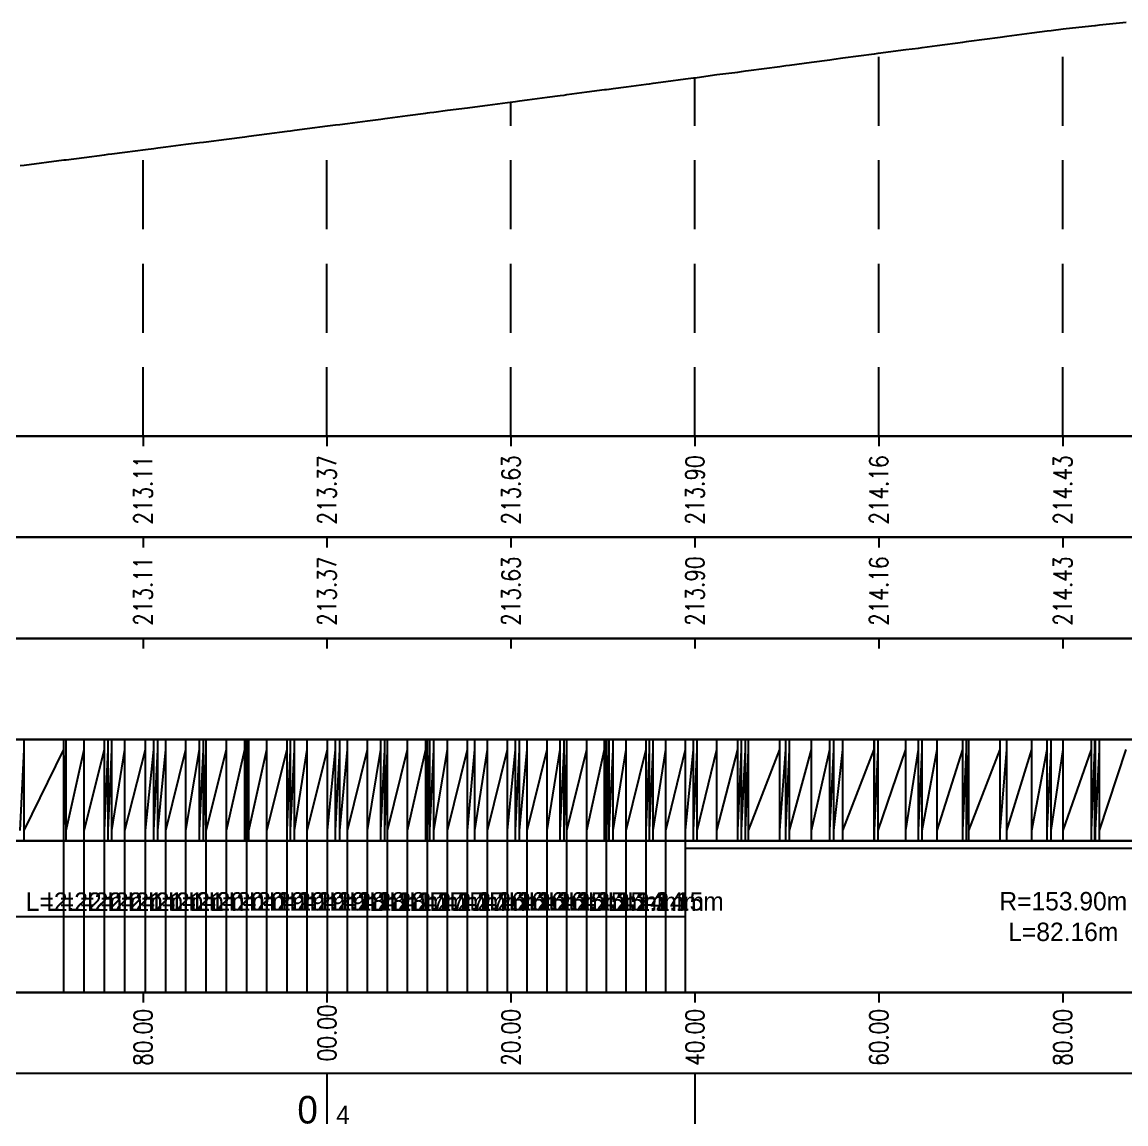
# Model space of a CAD drawing. Header units: metres. Extents: x 7399493 to 7407015, y 5696902 to 5712236.
# Drawn here: x 7404433.9 to 7404553.9, y 5698540.9 to 5698660.7 of the extents above; entities that cross this region are included whole.
import ezdxf

# ---------------------------------------------------------------- set-up
doc = ezdxf.new("R2010")
doc.units = ezdxf.units.M
doc.linetypes.add('DASHED', pattern=[0.75, 0.5, -0.25])
doc.layers.add('pomoc', color=140, linetype='Continuous')
doc.layers.add('PR_istniejacy_teren', color=7, linetype='Continuous')
doc.styles.add('simplex 0.80', font='simplex.shx', dxfattribs={"width": 0.8})

# ---------------------------------------------------------------- blocks, each defined once
blk = doc.blocks.new('*U290')
at = {"layer": 'pomoc', "color": 1, "linetype": 'Continuous', "lineweight": -3, "char_height": 2}
for s, insert, attachment_point in [('L=2.22m', (7402674.35, 5703620.28), 8), ('L=2.22m', (7402676.57, 5703620.28), 8), ('L=2.22m', (7402678.78, 5703620.28), 8), ('L=2.21m', (7402681, 5703620.28), 8), ('L=2.21m', (7402683.21, 5703620.28), 8), ('L=2.21m', (7402685.42, 5703620.28), 8), ('L=2.21m', (7402687.63, 5703620.28), 8), ('L=2.20m', (7402689.83, 5703620.28), 8), ('L=2.20m', (7402692.03, 5703620.28), 8), ('L=2.20m', (7402694.23, 5703620.28), 8), ('L=2.19m', (7402696.42, 5703620.28), 8), ('L=2.19m', (7402698.62, 5703620.28), 8), ('L=2.19m', (7402700.81, 5703620.28), 8), ('L=2.19m', (7402702.99, 5703620.28), 8), ('L=2.18m', (7402705.18, 5703620.28), 8), ('L=2.18m', (7402707.36, 5703620.28), 8), ('L=2.18m', (7402709.54, 5703620.28), 8), ('L=2.17m', (7402711.72, 5703620.28), 8), ('L=2.17m', (7402713.89, 5703620.28), 8), ('L=2.17m', (7402716.06, 5703620.28), 8), ('L=2.17m', (7402718.23, 5703620.28), 8), ('L=2.16m', (7402720.39, 5703620.28), 8), ('L=2.16m', (7402722.56, 5703620.28), 8), ('L=2.16m', (7402724.72, 5703620.28), 8), ('L=2.16m', (7402726.87, 5703620.28), 8), ('L=2.15m', (7402729.03, 5703620.28), 8), ('L=2.15m', (7402731.18, 5703620.28), 8), ('L=2.15m', (7402733.33, 5703620.28), 8), ('L=2.14m', (7402735.47, 5703620.28), 8), ('L=2.14m', (7402737.62, 5703620.28), 8), ('L=2.15m', (7402739.76, 5703620.28), 8), ('R=153.90m^JL=82.16m', (7402781.92, 5703619.65), 5)]:
    blk.add_mtext(s, dxfattribs=dict(at, insert=insert, attachment_point=attachment_point))
blk = doc.blocks.new('*U305')
at = {"layer": 'pomoc', "color": 1, "linetype": 'Continuous', "lineweight": -3}
for s, insert, char_height, attachment_point in [('0', (7402463.78, 5703763.38), 3, 9), ('4', (7402465.77, 5703763.37), 2, 7)]:
    blk.add_mtext(s, dxfattribs=dict(at, insert=insert, char_height=char_height, attachment_point=attachment_point))

msp = doc.modelspace()

# ---------------------------------------------------------------- linework, layer by layer
at = {"layer": 'pomoc', "color": 7, "linetype": 'DASHED', "lineweight": -3, "ltscale": 15}
for p, q in [((7404547.01, 5698615.69), (7404547.01, 5698659.96)), ((7404527.01, 5698615.69), (7404527.01, 5698657.33)), ((7404507.01, 5698615.69), (7404507.01, 5698654.66)), ((7404487.01, 5698615.69), (7404487.01, 5698652.03)), ((7404467.01, 5698615.69), (7404467.01, 5698649.41)), ((7404447.01, 5698615.69), (7404447.01, 5698646.83))]:
    msp.add_line(p, q, dxfattribs=at)
at = {"layer": 'pomoc', "color": 7, "linetype": 'Continuous', "lineweight": -3}
for p, q in [((7404067.01, 5698615.69), (7404876.01, 5698615.69)), ((7404207.01, 5698615.69), (7404665.94, 5698615.69)), ((7404447.01, 5698604.69), (7404447.01, 5698603.59)), ((7404447.01, 5698604.69), (7404447.01, 5698603.59)), ((7404467.01, 5698604.69), (7404467.01, 5698603.59)), ((7404467.01, 5698604.69), (7404467.01, 5698603.59)), ((7404487.01, 5698604.69), (7404487.01, 5698603.59)), ((7404487.01, 5698604.69), (7404487.01, 5698603.59)), ((7404507.01, 5698604.69), (7404507.01, 5698603.59)), ((7404507.01, 5698604.69), (7404507.01, 5698603.59)), ((7404527.01, 5698604.69), (7404527.01, 5698603.59)), ((7404527.01, 5698604.69), (7404527.01, 5698603.59)), ((7404547.01, 5698604.69), (7404547.01, 5698603.59)), ((7404547.01, 5698604.69), (7404547.01, 5698603.59)), ((7404447.01, 5698593.69), (7404447.01, 5698592.59)), ((7404447.01, 5698593.69), (7404447.01, 5698592.59)), ((7404467.01, 5698593.69), (7404467.01, 5698592.59)), ((7404467.01, 5698593.69), (7404467.01, 5698592.59)), ((7404487.01, 5698593.69), (7404487.01, 5698592.59)), ((7404487.01, 5698593.69), (7404487.01, 5698592.59)), ((7404507.01, 5698593.69), (7404507.01, 5698592.59)), ((7404507.01, 5698593.69), (7404507.01, 5698592.59)), ((7404527.01, 5698593.69), (7404527.01, 5698592.59)), ((7404527.01, 5698593.69), (7404527.01, 5698592.59)), ((7404547.01, 5698593.69), (7404547.01, 5698592.59)), ((7404547.01, 5698593.69), (7404547.01, 5698592.59)), ((7404447.01, 5698555.19), (7404447.01, 5698554.09)), ((7404447.01, 5698555.19), (7404447.01, 5698554.09)), ((7404467.01, 5698555.19), (7404467.01, 5698554.09)), ((7404467.01, 5698555.19), (7404467.01, 5698554.09)), ((7404487.01, 5698555.19), (7404487.01, 5698554.09)), ((7404487.01, 5698555.19), (7404487.01, 5698554.09)), ((7404507.01, 5698555.19), (7404507.01, 5698554.09)), ((7404507.01, 5698555.19), (7404507.01, 5698554.09)), ((7404527.01, 5698555.19), (7404527.01, 5698554.09)), ((7404527.01, 5698555.19), (7404527.01, 5698554.09)), ((7404547.01, 5698555.19), (7404547.01, 5698554.09)), ((7404547.01, 5698555.19), (7404547.01, 5698554.09)), ((7404467.01, 5698546.39), (7404467.01, 5698540.89)), ((7404507.01, 5698546.39), (7404507.01, 5698540.89))]:
    msp.add_line(p, q, dxfattribs=at)
at = {"layer": 'pomoc', "color": 1, "linetype": 'Continuous', "lineweight": -3}
for p, q in [((7404447.01, 5698615.69), (7404447.01, 5698614.59)), ((7404447.01, 5698615.69), (7404447.01, 5698614.59)), ((7404467.01, 5698615.69), (7404467.01, 5698614.59)), ((7404467.01, 5698615.69), (7404467.01, 5698614.59)), ((7404487.01, 5698615.69), (7404487.01, 5698614.59)), ((7404487.01, 5698615.69), (7404487.01, 5698614.59)), ((7404507.01, 5698615.69), (7404507.01, 5698614.59)), ((7404507.01, 5698615.69), (7404507.01, 5698614.59)), ((7404527.01, 5698615.69), (7404527.01, 5698614.59)), ((7404527.01, 5698615.69), (7404527.01, 5698614.59)), ((7404547.01, 5698615.69), (7404547.01, 5698614.59)), ((7404547.01, 5698615.69), (7404547.01, 5698614.59)), ((7404447.01, 5698593.69), (7404447.01, 5698592.59)), ((7404447.01, 5698593.69), (7404447.01, 5698592.59)), ((7404467.01, 5698593.69), (7404467.01, 5698592.59)), ((7404467.01, 5698593.69), (7404467.01, 5698592.59)), ((7404487.01, 5698593.69), (7404487.01, 5698592.59)), ((7404487.01, 5698593.69), (7404487.01, 5698592.59)), ((7404507.01, 5698593.69), (7404507.01, 5698592.59)), ((7404507.01, 5698593.69), (7404507.01, 5698592.59)), ((7404527.01, 5698593.69), (7404527.01, 5698592.59)), ((7404527.01, 5698593.69), (7404527.01, 5698592.59)), ((7404547.01, 5698593.69), (7404547.01, 5698592.59)), ((7404547.01, 5698593.69), (7404547.01, 5698592.59)), ((7404434.07, 5698571.69), (7404434.07, 5698582.69)), ((7404438.39, 5698571.69), (7404438.39, 5698582.69)), ((7404438.64, 5698571.69), (7404438.64, 5698582.69)), ((7404440.61, 5698571.69), (7404440.61, 5698582.69)), ((7404442.83, 5698571.69), (7404442.83, 5698582.69)), ((7404443.2, 5698571.69), (7404443.2, 5698582.69)), ((7404443.63, 5698571.69), (7404443.63, 5698582.69)), ((7404445.04, 5698571.69), (7404445.04, 5698582.69)), ((7404447.26, 5698571.69), (7404447.26, 5698582.69)), ((7404448.18, 5698571.69), (7404448.18, 5698582.69)), ((7404448.61, 5698571.69), (7404448.61, 5698582.69)), ((7404449.47, 5698571.69), (7404449.47, 5698582.69)), ((7404451.67, 5698571.69), (7404451.67, 5698582.69)), ((7404453.14, 5698571.69), (7404453.14, 5698582.69)), ((7404453.58, 5698571.69), (7404453.58, 5698582.69)), ((7404453.88, 5698571.69), (7404453.88, 5698582.69)), ((7404456.08, 5698571.69), (7404456.08, 5698582.69)), ((7404458.09, 5698571.69), (7404458.09, 5698582.69)), ((7404458.28, 5698571.69), (7404458.28, 5698582.69)), ((7404458.53, 5698571.69), (7404458.53, 5698582.69)), ((7404460.48, 5698571.69), (7404460.48, 5698582.69)), ((7404462.67, 5698571.69), (7404462.67, 5698582.69)), ((7404463.03, 5698571.69), (7404463.03, 5698582.69)), ((7404463.46, 5698571.69), (7404463.46, 5698582.69)), ((7404463.46, 5698571.69), (7404463.46, 5698582.69)), ((7404463.47, 5698571.69), (7404463.47, 5698582.69)), ((7404464.86, 5698571.69), (7404464.86, 5698582.69)), ((7404467.05, 5698571.69), (7404467.05, 5698582.69)), ((7404467.95, 5698571.69), (7404467.95, 5698582.69)), ((7404468.39, 5698571.69), (7404468.39, 5698582.69)), ((7404469.24, 5698571.69), (7404469.24, 5698582.69)), ((7404471.42, 5698571.69), (7404471.42, 5698582.69)), ((7404472.86, 5698571.69), (7404472.86, 5698582.69)), ((7404473.3, 5698571.69), (7404473.3, 5698582.69)), ((7404473.6, 5698571.69), (7404473.6, 5698582.69)), ((7404475.78, 5698571.69), (7404475.78, 5698582.69)), ((7404477.76, 5698571.69), (7404477.76, 5698582.69)), ((7404477.95, 5698571.69), (7404477.95, 5698582.69)), ((7404478.19, 5698571.69), (7404478.19, 5698582.69)), ((7404478.63, 5698571.69), (7404478.63, 5698582.69)), ((7404480.13, 5698571.69), (7404480.13, 5698582.69)), ((7404482.3, 5698571.69), (7404482.3, 5698582.69)), ((7404483.07, 5698571.69), (7404483.07, 5698582.69)), ((7404484.46, 5698571.69), (7404484.46, 5698582.69)), ((7404486.63, 5698571.69), (7404486.63, 5698582.69)), ((7404487.5, 5698571.69), (7404487.5, 5698582.69)), ((7404487.94, 5698571.69), (7404487.94, 5698582.69)), ((7404488.79, 5698571.69), (7404488.79, 5698582.69)), ((7404490.95, 5698571.69), (7404490.95, 5698582.69)), ((7404492.36, 5698571.69), (7404492.36, 5698582.69)), ((7404492.8, 5698571.69), (7404492.8, 5698582.69)), ((7404493.1, 5698571.69), (7404493.1, 5698582.69)), ((7404495.25, 5698571.69), (7404495.25, 5698582.69)), ((7404497.2, 5698571.69), (7404497.2, 5698582.69)), ((7404497.41, 5698571.69), (7404497.41, 5698582.69)), ((7404497.64, 5698571.69), (7404497.64, 5698582.69)), ((7404497.68, 5698571.69), (7404497.68, 5698582.69)), ((7404498.11, 5698571.69), (7404498.11, 5698582.69)), ((7404498.11, 5698571.69), (7404498.11, 5698582.69)), ((7404498.12, 5698571.69), (7404498.12, 5698582.69)), ((7404499.55, 5698571.69), (7404499.55, 5698582.69)), ((7404501.7, 5698571.69), (7404501.7, 5698582.69)), ((7404502.07, 5698571.69), (7404502.07, 5698582.69)), ((7404502.46, 5698571.69), (7404502.46, 5698582.69)), ((7404503.84, 5698571.69), (7404503.84, 5698582.69)), ((7404505.99, 5698571.69), (7404505.99, 5698582.69)), ((7404506.85, 5698571.69), (7404506.85, 5698582.69)), ((7404507.27, 5698571.69), (7404507.27, 5698582.69)), ((7404509.41, 5698571.69), (7404509.41, 5698582.69)), ((7404511.67, 5698571.69), (7404511.67, 5698582.69)), ((7404512.08, 5698571.69), (7404512.08, 5698582.69)), ((7404512.51, 5698571.69), (7404512.51, 5698582.69)), ((7404512.83, 5698571.69), (7404512.83, 5698582.69)), ((7404516.26, 5698571.69), (7404516.26, 5698582.69)), ((7404516.89, 5698571.69), (7404516.89, 5698582.69)), ((7404517.31, 5698571.69), (7404517.31, 5698582.69)), ((7404519.68, 5698571.69), (7404519.68, 5698582.69)), ((7404521.7, 5698571.69), (7404521.7, 5698582.69)), ((7404522.12, 5698571.69), (7404522.12, 5698582.69)), ((7404523.1, 5698571.69), (7404523.1, 5698582.69)), ((7404526.51, 5698571.69), (7404526.51, 5698582.69)), ((7404526.53, 5698571.69), (7404526.53, 5698582.69)), ((7404526.94, 5698571.69), (7404526.94, 5698582.69)), ((7404529.95, 5698571.69), (7404529.95, 5698582.69)), ((7404531.32, 5698571.69), (7404531.32, 5698582.69)), ((7404531.74, 5698571.69), (7404531.74, 5698582.69)), ((7404533.37, 5698571.69), (7404533.37, 5698582.69)), ((7404536.13, 5698571.69), (7404536.13, 5698582.69)), ((7404536.56, 5698571.69), (7404536.56, 5698582.69)), ((7404536.8, 5698571.69), (7404536.8, 5698582.69)), ((7404540.22, 5698571.69), (7404540.22, 5698582.69)), ((7404540.94, 5698571.69), (7404540.94, 5698582.69)), ((7404543.64, 5698571.69), (7404543.64, 5698582.69)), ((7404545.33, 5698571.69), (7404545.33, 5698582.69)), ((7404545.75, 5698571.69), (7404545.75, 5698582.69)), ((7404547.07, 5698571.69), (7404547.07, 5698582.69)), ((7404550.13, 5698571.69), (7404550.13, 5698582.69)), ((7404550.49, 5698571.69), (7404550.49, 5698582.69)), ((7404550.56, 5698571.69), (7404550.56, 5698582.69)), ((7404550.99, 5698571.69), (7404550.99, 5698582.69)), ((7404433.64, 5698572.79), (7404434.07, 5698581.59)), ((7404434.07, 5698572.79), (7404438.39, 5698581.59)), ((7404438.39, 5698572.79), (7404438.64, 5698581.59)), ((7404438.64, 5698572.79), (7404440.61, 5698581.59)), ((7404440.61, 5698572.79), (7404442.83, 5698581.59)), ((7404442.83, 5698572.79), (7404443.2, 5698581.59)), ((7404443.2, 5698572.79), (7404443.63, 5698581.59)), ((7404443.63, 5698572.79), (7404445.04, 5698581.59)), ((7404445.04, 5698572.79), (7404447.26, 5698581.59)), ((7404447.26, 5698572.79), (7404448.18, 5698581.59)), ((7404448.18, 5698572.79), (7404448.61, 5698581.59)), ((7404448.61, 5698572.79), (7404449.47, 5698581.59)), ((7404449.47, 5698572.79), (7404451.67, 5698581.59)), ((7404451.67, 5698572.79), (7404453.14, 5698581.59)), ((7404453.14, 5698572.79), (7404453.58, 5698581.59)), ((7404453.58, 5698572.79), (7404453.88, 5698581.59)), ((7404453.88, 5698572.79), (7404456.08, 5698581.59)), ((7404456.08, 5698572.79), (7404458.09, 5698581.59)), ((7404458.09, 5698572.79), (7404458.28, 5698581.59)), ((7404458.28, 5698572.79), (7404458.53, 5698581.59)), ((7404458.53, 5698572.79), (7404460.48, 5698581.59)), ((7404460.48, 5698572.79), (7404462.67, 5698581.59)), ((7404462.67, 5698572.79), (7404463.03, 5698581.59)), ((7404463.03, 5698572.79), (7404463.46, 5698581.59)), ((7404463.46, 5698572.79), (7404463.46, 5698581.59)), ((7404463.46, 5698572.79), (7404463.47, 5698581.59)), ((7404463.47, 5698572.79), (7404464.86, 5698581.59)), ((7404464.86, 5698572.79), (7404467.05, 5698581.59)), ((7404467.05, 5698572.79), (7404467.95, 5698581.59)), ((7404467.95, 5698572.79), (7404468.39, 5698581.59)), ((7404468.39, 5698572.79), (7404469.24, 5698581.59)), ((7404469.24, 5698572.79), (7404471.42, 5698581.59)), ((7404471.42, 5698572.79), (7404472.86, 5698581.59)), ((7404472.86, 5698572.79), (7404473.3, 5698581.59)), ((7404473.3, 5698572.79), (7404473.6, 5698581.59)), ((7404473.6, 5698572.79), (7404475.78, 5698581.59)), ((7404475.78, 5698572.79), (7404477.76, 5698581.59)), ((7404477.76, 5698572.79), (7404477.95, 5698581.59)), ((7404477.95, 5698572.79), (7404478.19, 5698581.59)), ((7404478.19, 5698572.79), (7404478.63, 5698581.59)), ((7404478.63, 5698572.79), (7404480.13, 5698581.59)), ((7404480.13, 5698572.79), (7404482.3, 5698581.59)), ((7404482.3, 5698572.79), (7404483.07, 5698581.59)), ((7404483.07, 5698572.79), (7404484.46, 5698581.59)), ((7404484.46, 5698572.79), (7404486.63, 5698581.59)), ((7404486.63, 5698572.79), (7404487.5, 5698581.59)), ((7404487.5, 5698572.79), (7404487.94, 5698581.59)), ((7404487.94, 5698572.79), (7404488.79, 5698581.59)), ((7404488.79, 5698572.79), (7404490.95, 5698581.59)), ((7404490.95, 5698572.79), (7404492.36, 5698581.59)), ((7404492.36, 5698572.79), (7404492.8, 5698581.59)), ((7404492.8, 5698572.79), (7404493.1, 5698581.59)), ((7404493.1, 5698572.79), (7404495.25, 5698581.59)), ((7404495.25, 5698572.79), (7404497.2, 5698581.59)), ((7404497.2, 5698572.79), (7404497.41, 5698581.59)), ((7404497.41, 5698572.79), (7404497.64, 5698581.59)), ((7404497.64, 5698572.79), (7404497.68, 5698581.59)), ((7404497.68, 5698572.79), (7404498.11, 5698581.59)), ((7404498.11, 5698572.79), (7404498.11, 5698581.59)), ((7404498.11, 5698572.79), (7404498.12, 5698581.59)), ((7404498.12, 5698572.79), (7404499.55, 5698581.59)), ((7404499.55, 5698572.79), (7404501.7, 5698581.59)), ((7404501.7, 5698572.79), (7404502.07, 5698581.59)), ((7404502.07, 5698572.79), (7404502.46, 5698581.59)), ((7404502.46, 5698572.79), (7404503.84, 5698581.59)), ((7404503.84, 5698572.79), (7404505.99, 5698581.59)), ((7404505.99, 5698572.79), (7404506.85, 5698581.59)), ((7404506.85, 5698572.79), (7404507.27, 5698581.59)), ((7404507.27, 5698572.79), (7404509.41, 5698581.59)), ((7404509.41, 5698572.79), (7404511.67, 5698581.59)), ((7404511.67, 5698572.79), (7404512.08, 5698581.59)), ((7404512.08, 5698572.79), (7404512.51, 5698581.59)), ((7404512.51, 5698572.79), (7404512.83, 5698581.59)), ((7404512.83, 5698572.79), (7404516.26, 5698581.59)), ((7404516.26, 5698572.79), (7404516.89, 5698581.59)), ((7404516.89, 5698572.79), (7404517.31, 5698581.59)), ((7404517.31, 5698572.79), (7404519.68, 5698581.59)), ((7404519.68, 5698572.79), (7404521.7, 5698581.59)), ((7404521.7, 5698572.79), (7404522.12, 5698581.59)), ((7404522.12, 5698572.79), (7404523.1, 5698581.59)), ((7404523.1, 5698572.79), (7404526.51, 5698581.59)), ((7404526.51, 5698572.79), (7404526.53, 5698581.59)), ((7404526.53, 5698572.79), (7404526.94, 5698581.59)), ((7404526.94, 5698572.79), (7404529.95, 5698581.59)), ((7404529.95, 5698572.79), (7404531.32, 5698581.59)), ((7404531.32, 5698572.79), (7404531.74, 5698581.59)), ((7404531.74, 5698572.79), (7404533.37, 5698581.59)), ((7404533.37, 5698572.79), (7404536.13, 5698581.59)), ((7404536.13, 5698572.79), (7404536.56, 5698581.59)), ((7404536.56, 5698572.79), (7404536.8, 5698581.59)), ((7404536.8, 5698572.79), (7404540.22, 5698581.59)), ((7404540.22, 5698572.79), (7404540.94, 5698581.59)), ((7404540.94, 5698572.79), (7404543.64, 5698581.59)), ((7404543.64, 5698572.79), (7404545.33, 5698581.59)), ((7404545.33, 5698572.79), (7404545.75, 5698581.59)), ((7404545.75, 5698572.79), (7404547.07, 5698581.59)), ((7404547.07, 5698572.79), (7404550.13, 5698581.59)), ((7404550.13, 5698572.79), (7404550.49, 5698581.59)), ((7404550.49, 5698572.79), (7404550.56, 5698581.59)), ((7404550.56, 5698572.79), (7404550.99, 5698581.59)), ((7404550.99, 5698572.79), (7404553.92, 5698581.59)), ((7404438.39, 5698555.19), (7404438.39, 5698571.69)), ((7404440.61, 5698555.19), (7404440.61, 5698571.69)), ((7404442.83, 5698555.19), (7404442.83, 5698571.69)), ((7404445.04, 5698555.19), (7404445.04, 5698571.69)), ((7404447.26, 5698555.19), (7404447.26, 5698571.69)), ((7404449.47, 5698555.19), (7404449.47, 5698571.69)), ((7404451.67, 5698555.19), (7404451.67, 5698571.69)), ((7404453.88, 5698555.19), (7404453.88, 5698571.69)), ((7404456.08, 5698555.19), (7404456.08, 5698571.69)), ((7404458.28, 5698555.19), (7404458.28, 5698571.69)), ((7404460.48, 5698555.19), (7404460.48, 5698571.69)), ((7404462.67, 5698555.19), (7404462.67, 5698571.69)), ((7404464.86, 5698555.19), (7404464.86, 5698571.69)), ((7404467.05, 5698555.19), (7404467.05, 5698571.69)), ((7404469.24, 5698555.19), (7404469.24, 5698571.69)), ((7404471.42, 5698555.19), (7404471.42, 5698571.69)), ((7404473.6, 5698555.19), (7404473.6, 5698571.69)), ((7404475.78, 5698555.19), (7404475.78, 5698571.69)), ((7404477.95, 5698555.19), (7404477.95, 5698571.69)), ((7404480.13, 5698555.19), (7404480.13, 5698571.69)), ((7404482.3, 5698555.19), (7404482.3, 5698571.69)), ((7404484.46, 5698555.19), (7404484.46, 5698571.69)), ((7404486.63, 5698555.19), (7404486.63, 5698571.69)), ((7404488.79, 5698555.19), (7404488.79, 5698571.69)), ((7404490.95, 5698555.19), (7404490.95, 5698571.69)), ((7404493.1, 5698555.19), (7404493.1, 5698571.69)), ((7404495.25, 5698555.19), (7404495.25, 5698571.69)), ((7404497.41, 5698555.19), (7404497.41, 5698571.69)), ((7404499.55, 5698555.19), (7404499.55, 5698571.69)), ((7404501.7, 5698555.19), (7404501.7, 5698571.69)), ((7404503.84, 5698555.19), (7404503.84, 5698571.69)), ((7404505.99, 5698555.19), (7404505.99, 5698571.69)), ((7404505.99, 5698563.44), (7404505.99, 5698570.86)), ((7404505.99, 5698570.86), (7404588.15, 5698570.86)), ((7404367.89, 5698563.44), (7404438.39, 5698563.44)), ((7404438.39, 5698563.44), (7404440.61, 5698563.44)), ((7404440.61, 5698563.44), (7404442.83, 5698563.44)), ((7404442.83, 5698563.44), (7404445.04, 5698563.44)), ((7404445.04, 5698563.44), (7404447.26, 5698563.44)), ((7404447.26, 5698563.44), (7404449.47, 5698563.44)), ((7404449.47, 5698563.44), (7404451.67, 5698563.44)), ((7404451.67, 5698563.44), (7404453.88, 5698563.44)), ((7404453.88, 5698563.44), (7404456.08, 5698563.44)), ((7404456.08, 5698563.44), (7404458.28, 5698563.44)), ((7404458.28, 5698563.44), (7404460.48, 5698563.44)), ((7404460.48, 5698563.44), (7404462.67, 5698563.44)), ((7404462.67, 5698563.44), (7404464.86, 5698563.44)), ((7404464.86, 5698563.44), (7404467.05, 5698563.44)), ((7404467.05, 5698563.44), (7404469.24, 5698563.44)), ((7404469.24, 5698563.44), (7404471.42, 5698563.44)), ((7404471.42, 5698563.44), (7404473.6, 5698563.44)), ((7404473.6, 5698563.44), (7404475.78, 5698563.44)), ((7404475.78, 5698563.44), (7404477.95, 5698563.44)), ((7404477.95, 5698563.44), (7404480.13, 5698563.44)), ((7404480.13, 5698563.44), (7404482.3, 5698563.44)), ((7404482.3, 5698563.44), (7404484.46, 5698563.44)), ((7404484.46, 5698563.44), (7404486.63, 5698563.44)), ((7404486.63, 5698563.44), (7404488.79, 5698563.44)), ((7404488.79, 5698563.44), (7404490.95, 5698563.44)), ((7404490.95, 5698563.44), (7404493.1, 5698563.44)), ((7404493.1, 5698563.44), (7404495.25, 5698563.44)), ((7404495.25, 5698563.44), (7404497.41, 5698563.44)), ((7404497.41, 5698563.44), (7404499.55, 5698563.44)), ((7404499.55, 5698563.44), (7404501.7, 5698563.44)), ((7404501.7, 5698563.44), (7404503.84, 5698563.44)), ((7404503.84, 5698563.44), (7404505.99, 5698563.44))]:
    msp.add_line(p, q, dxfattribs=at)
at = {"layer": 'pomoc', "color": 7, "linetype": 'Continuous', "lineweight": -3}
for points in [[(7404067.01, 5698604.69), (7404876.01, 5698604.69), (7404876.01, 5698615.69), (7404067.01, 5698615.69)], [(7404067.01, 5698593.69), (7404876.01, 5698593.69), (7404876.01, 5698604.69), (7404067.01, 5698604.69)], [(7404067.01, 5698582.69), (7404876.01, 5698582.69), (7404876.01, 5698593.69), (7404067.01, 5698593.69)], [(7404067.01, 5698582.69), (7404876.01, 5698582.69), (7404876.01, 5698593.69), (7404067.01, 5698593.69)], [(7404067.01, 5698571.69), (7404876.01, 5698571.69), (7404876.01, 5698582.69), (7404067.01, 5698582.69)], [(7404067.01, 5698555.19), (7404876.01, 5698555.19), (7404876.01, 5698571.69), (7404067.01, 5698571.69)], [(7404067.01, 5698546.39), (7404876.01, 5698546.39), (7404876.01, 5698555.19), (7404067.01, 5698555.19)]]:
    msp.add_3dface(points, dxfattribs=at)
at = {"layer": 'PR_istniejacy_teren', "color": 7, "linetype": 'Continuous', "lineweight": -3, "ltscale": 4}
for p, q in [((7404547.07, 5698659.97), (7404550.13, 5698660.32)), ((7404547.07, 5698659.97), (7404550.13, 5698660.32)), ((7404550.13, 5698660.32), (7404550.49, 5698660.36)), ((7404550.13, 5698660.32), (7404550.49, 5698660.36)), ((7404550.49, 5698660.36), (7404550.56, 5698660.36)), ((7404550.49, 5698660.36), (7404550.56, 5698660.36)), ((7404550.56, 5698660.36), (7404550.99, 5698660.41)), ((7404550.56, 5698660.36), (7404550.99, 5698660.41)), ((7404550.99, 5698660.41), (7404553.92, 5698660.72)), ((7404550.99, 5698660.41), (7404553.92, 5698660.72)), ((7404536.8, 5698658.63), (7404540.22, 5698659.09)), ((7404536.8, 5698658.63), (7404540.22, 5698659.09)), ((7404540.22, 5698659.09), (7404540.94, 5698659.17)), ((7404540.22, 5698659.09), (7404540.94, 5698659.17)), ((7404540.94, 5698659.17), (7404543.64, 5698659.54)), ((7404540.94, 5698659.17), (7404543.64, 5698659.54)), ((7404543.64, 5698659.54), (7404545.33, 5698659.75)), ((7404543.64, 5698659.54), (7404545.33, 5698659.75)), ((7404545.33, 5698659.75), (7404545.75, 5698659.8)), ((7404545.33, 5698659.75), (7404545.75, 5698659.8)), ((7404545.75, 5698659.8), (7404547.07, 5698659.97)), ((7404545.75, 5698659.8), (7404547.07, 5698659.97)), ((7404526.94, 5698657.32), (7404529.95, 5698657.73)), ((7404526.94, 5698657.32), (7404529.95, 5698657.73)), ((7404529.95, 5698657.73), (7404531.32, 5698657.89)), ((7404529.95, 5698657.73), (7404531.32, 5698657.89)), ((7404531.32, 5698657.89), (7404531.74, 5698657.95)), ((7404531.32, 5698657.89), (7404531.74, 5698657.95)), ((7404531.74, 5698657.95), (7404533.37, 5698658.18)), ((7404531.74, 5698657.95), (7404533.37, 5698658.18)), ((7404533.37, 5698658.18), (7404536.13, 5698658.53)), ((7404533.37, 5698658.18), (7404536.13, 5698658.53)), ((7404536.13, 5698658.53), (7404536.56, 5698658.6)), ((7404536.13, 5698658.53), (7404536.56, 5698658.6)), ((7404536.56, 5698658.6), (7404536.8, 5698658.63)), ((7404536.56, 5698658.6), (7404536.8, 5698658.63)), ((7404519.68, 5698656.36), (7404521.7, 5698656.61)), ((7404519.68, 5698656.36), (7404521.7, 5698656.61)), ((7404521.7, 5698656.61), (7404522.12, 5698656.67)), ((7404521.7, 5698656.61), (7404522.12, 5698656.67)), ((7404522.12, 5698656.67), (7404523.1, 5698656.82)), ((7404522.12, 5698656.67), (7404523.1, 5698656.82)), ((7404523.1, 5698656.82), (7404526.51, 5698657.26)), ((7404523.1, 5698656.82), (7404526.51, 5698657.26)), ((7404526.51, 5698657.26), (7404526.53, 5698657.26)), ((7404526.51, 5698657.26), (7404526.53, 5698657.26)), ((7404526.53, 5698657.26), (7404526.94, 5698657.32)), ((7404526.53, 5698657.26), (7404526.94, 5698657.32)), ((7404511.67, 5698655.28), (7404512.08, 5698655.34)), ((7404511.67, 5698655.28), (7404512.08, 5698655.34)), ((7404512.08, 5698655.34), (7404512.51, 5698655.4)), ((7404512.08, 5698655.34), (7404512.51, 5698655.4)), ((7404512.51, 5698655.4), (7404512.83, 5698655.45)), ((7404512.51, 5698655.4), (7404512.83, 5698655.45)), ((7404512.83, 5698655.45), (7404516.26, 5698655.9)), ((7404512.83, 5698655.45), (7404516.26, 5698655.9)), ((7404516.26, 5698655.9), (7404516.89, 5698655.98)), ((7404516.26, 5698655.9), (7404516.89, 5698655.98)), ((7404516.89, 5698655.98), (7404517.31, 5698656.03)), ((7404516.89, 5698655.98), (7404517.31, 5698656.03)), ((7404517.31, 5698656.03), (7404519.68, 5698656.36)), ((7404517.31, 5698656.03), (7404519.68, 5698656.36)), ((7404502.46, 5698654.06), (7404503.84, 5698654.26)), ((7404502.46, 5698654.06), (7404503.84, 5698654.26)), ((7404503.84, 5698654.26), (7404505.99, 5698654.54)), ((7404503.84, 5698654.26), (7404505.99, 5698654.54)), ((7404505.99, 5698654.54), (7404506.85, 5698654.65)), ((7404505.99, 5698654.54), (7404506.85, 5698654.65)), ((7404506.85, 5698654.65), (7404507.27, 5698654.69)), ((7404506.85, 5698654.65), (7404507.27, 5698654.69)), ((7404507.27, 5698654.69), (7404509.41, 5698655)), ((7404507.27, 5698654.69), (7404509.41, 5698655)), ((7404509.41, 5698655), (7404511.67, 5698655.28)), ((7404509.41, 5698655), (7404511.67, 5698655.28)), ((7404493.1, 5698652.83), (7404495.25, 5698653.12)), ((7404493.1, 5698652.83), (7404495.25, 5698653.12)), ((7404495.25, 5698653.12), (7404497.2, 5698653.37)), ((7404495.25, 5698653.12), (7404497.2, 5698653.37)), ((7404497.2, 5698653.37), (7404497.41, 5698653.4)), ((7404497.2, 5698653.37), (7404497.41, 5698653.4)), ((7404497.41, 5698653.4), (7404497.64, 5698653.42)), ((7404497.41, 5698653.4), (7404497.64, 5698653.42)), ((7404497.64, 5698653.42), (7404497.68, 5698653.43)), ((7404497.64, 5698653.42), (7404497.68, 5698653.43)), ((7404497.68, 5698653.43), (7404498.11, 5698653.49)), ((7404497.68, 5698653.43), (7404498.11, 5698653.49)), ((7404498.11, 5698653.49), (7404498.11, 5698653.49)), ((7404498.11, 5698653.49), (7404498.12, 5698653.49)), ((7404498.11, 5698653.49), (7404498.11, 5698653.49)), ((7404498.11, 5698653.49), (7404498.12, 5698653.49)), ((7404498.12, 5698653.49), (7404499.55, 5698653.69)), ((7404498.12, 5698653.49), (7404499.55, 5698653.69)), ((7404499.55, 5698653.69), (7404501.7, 5698653.97)), ((7404499.55, 5698653.69), (7404501.7, 5698653.97)), ((7404501.7, 5698653.97), (7404502.07, 5698654.01)), ((7404501.7, 5698653.97), (7404502.07, 5698654.01)), ((7404502.07, 5698654.01), (7404502.46, 5698654.06)), ((7404502.07, 5698654.01), (7404502.46, 5698654.06)), ((7404484.46, 5698651.7), (7404486.63, 5698651.98)), ((7404484.46, 5698651.7), (7404486.63, 5698651.98)), ((7404486.63, 5698651.98), (7404487.5, 5698652.09)), ((7404486.63, 5698651.98), (7404487.5, 5698652.09)), ((7404487.5, 5698652.09), (7404487.94, 5698652.14)), ((7404487.5, 5698652.09), (7404487.94, 5698652.14)), ((7404487.94, 5698652.14), (7404488.79, 5698652.26)), ((7404487.94, 5698652.14), (7404488.79, 5698652.26)), ((7404488.79, 5698652.26), (7404490.95, 5698652.55)), ((7404488.79, 5698652.26), (7404490.95, 5698652.55)), ((7404490.95, 5698652.55), (7404492.36, 5698652.73)), ((7404490.95, 5698652.55), (7404492.36, 5698652.73)), ((7404492.36, 5698652.73), (7404492.8, 5698652.78)), ((7404492.36, 5698652.73), (7404492.8, 5698652.78)), ((7404492.8, 5698652.78), (7404493.1, 5698652.83)), ((7404492.8, 5698652.78), (7404493.1, 5698652.83)), ((7404473.6, 5698650.27), (7404475.78, 5698650.56)), ((7404473.6, 5698650.27), (7404475.78, 5698650.56)), ((7404475.78, 5698650.56), (7404477.76, 5698650.81)), ((7404475.78, 5698650.56), (7404477.76, 5698650.81)), ((7404477.76, 5698650.81), (7404477.95, 5698650.84)), ((7404477.76, 5698650.81), (7404477.95, 5698650.84)), ((7404477.95, 5698650.84), (7404478.19, 5698650.87)), ((7404477.95, 5698650.84), (7404478.19, 5698650.87)), ((7404478.19, 5698650.87), (7404478.63, 5698650.92)), ((7404478.19, 5698650.87), (7404478.63, 5698650.92)), ((7404478.63, 5698650.92), (7404480.13, 5698651.13)), ((7404478.63, 5698650.92), (7404480.13, 5698651.13)), ((7404480.13, 5698651.13), (7404482.3, 5698651.41)), ((7404480.13, 5698651.13), (7404482.3, 5698651.41)), ((7404482.3, 5698651.41), (7404483.07, 5698651.5)), ((7404482.3, 5698651.41), (7404483.07, 5698651.5)), ((7404483.07, 5698651.5), (7404484.46, 5698651.7)), ((7404483.07, 5698651.5), (7404484.46, 5698651.7)), ((7404464.86, 5698649.14), (7404467.05, 5698649.42)), ((7404464.86, 5698649.14), (7404467.05, 5698649.42)), ((7404467.05, 5698649.42), (7404467.95, 5698649.53)), ((7404467.05, 5698649.42), (7404467.95, 5698649.53)), ((7404467.95, 5698649.53), (7404468.39, 5698649.59)), ((7404467.95, 5698649.53), (7404468.39, 5698649.59)), ((7404468.39, 5698649.59), (7404469.24, 5698649.7)), ((7404468.39, 5698649.59), (7404469.24, 5698649.7)), ((7404469.24, 5698649.7), (7404471.42, 5698649.99)), ((7404469.24, 5698649.7), (7404471.42, 5698649.99)), ((7404471.42, 5698649.99), (7404472.86, 5698650.17)), ((7404471.42, 5698649.99), (7404472.86, 5698650.17)), ((7404472.86, 5698650.17), (7404473.3, 5698650.23)), ((7404472.86, 5698650.17), (7404473.3, 5698650.23)), ((7404473.3, 5698650.23), (7404473.6, 5698650.27)), ((7404473.3, 5698650.23), (7404473.6, 5698650.27)), ((7404456.08, 5698648), (7404458.09, 5698648.25)), ((7404456.08, 5698648), (7404458.09, 5698648.25)), ((7404458.09, 5698648.25), (7404458.28, 5698648.28)), ((7404458.09, 5698648.25), (7404458.28, 5698648.28)), ((7404458.28, 5698648.28), (7404458.53, 5698648.31)), ((7404458.28, 5698648.28), (7404458.53, 5698648.31)), ((7404458.53, 5698648.31), (7404460.48, 5698648.57)), ((7404458.53, 5698648.31), (7404460.48, 5698648.57)), ((7404460.48, 5698648.57), (7404462.67, 5698648.85)), ((7404460.48, 5698648.57), (7404462.67, 5698648.85)), ((7404462.67, 5698648.85), (7404463.03, 5698648.89)), ((7404462.67, 5698648.85), (7404463.03, 5698648.89)), ((7404463.03, 5698648.89), (7404463.46, 5698648.95)), ((7404463.03, 5698648.89), (7404463.46, 5698648.95)), ((7404463.46, 5698648.95), (7404463.46, 5698648.95)), ((7404463.46, 5698648.95), (7404463.47, 5698648.95)), ((7404463.46, 5698648.95), (7404463.46, 5698648.95)), ((7404463.46, 5698648.95), (7404463.47, 5698648.95)), ((7404463.47, 5698648.95), (7404464.86, 5698649.14)), ((7404463.47, 5698648.95), (7404464.86, 5698649.14)), ((7404447.26, 5698646.86), (7404448.18, 5698646.97)), ((7404447.26, 5698646.86), (7404448.18, 5698646.97)), ((7404448.18, 5698646.97), (7404448.61, 5698647.03)), ((7404448.18, 5698646.97), (7404448.61, 5698647.03)), ((7404448.61, 5698647.03), (7404449.47, 5698647.14)), ((7404448.61, 5698647.03), (7404449.47, 5698647.14)), ((7404449.47, 5698647.14), (7404451.67, 5698647.43)), ((7404449.47, 5698647.14), (7404451.67, 5698647.43)), ((7404451.67, 5698647.43), (7404453.14, 5698647.61)), ((7404451.67, 5698647.43), (7404453.14, 5698647.61)), ((7404453.14, 5698647.61), (7404453.58, 5698647.67)), ((7404453.14, 5698647.61), (7404453.58, 5698647.67)), ((7404453.58, 5698647.67), (7404453.88, 5698647.71)), ((7404453.58, 5698647.67), (7404453.88, 5698647.71)), ((7404453.88, 5698647.71), (7404456.08, 5698648)), ((7404453.88, 5698647.71), (7404456.08, 5698648)), ((7404434.07, 5698645.17), (7404438.39, 5698645.72)), ((7404434.07, 5698645.17), (7404438.39, 5698645.72)), ((7404438.39, 5698645.72), (7404438.64, 5698645.75)), ((7404438.39, 5698645.72), (7404438.64, 5698645.75)), ((7404438.64, 5698645.75), (7404440.61, 5698646)), ((7404438.64, 5698645.75), (7404440.61, 5698646)), ((7404440.61, 5698646), (7404442.83, 5698646.29)), ((7404440.61, 5698646), (7404442.83, 5698646.29)), ((7404442.83, 5698646.29), (7404443.2, 5698646.34)), ((7404442.83, 5698646.29), (7404443.2, 5698646.34)), ((7404443.2, 5698646.34), (7404443.63, 5698646.39)), ((7404443.2, 5698646.34), (7404443.63, 5698646.39)), ((7404443.63, 5698646.39), (7404445.04, 5698646.57)), ((7404443.63, 5698646.39), (7404445.04, 5698646.57)), ((7404445.04, 5698646.57), (7404447.26, 5698646.86)), ((7404445.04, 5698646.57), (7404447.26, 5698646.86)), ((7404433.64, 5698645.11), (7404434.07, 5698645.17)), ((7404433.64, 5698645.11), (7404434.07, 5698645.17))]:
    msp.add_line(p, q, dxfattribs=at)

# ---------------------------------------------------------------- block references
at = {"layer": 'pomoc', "color": 4, "linetype": 'Continuous', "lineweight": -3}
for name, p in [('*U290', (1765.15, -5056.22)), ('*U305', (2002.24, -5222.49))]:
    msp.add_blockref(name, p, dxfattribs=at)

# ---------------------------------------------------------------- texts
at = {"layer": 'pomoc', "color": 1, "linetype": 'Continuous', "lineweight": -3, "char_height": 2, "rotation": 90, "style": 'simplex 0.80'}
for s, insert, attachment_point in [('213.37', (7404467.01, 5698613.6), 6), ('213.63', (7404487.01, 5698613.6), 6), ('213.90', (7404507.01, 5698613.6), 6), ('214.16', (7404527.01, 5698613.6), 6), ('214.43', (7404547.01, 5698613.6), 6), ('213.11', (7404447.01, 5698613.6), 6), ('213.11', (7404447.01, 5698602.6), 6), ('213.37', (7404467.01, 5698602.6), 6), ('213.63', (7404487.01, 5698602.6), 6), ('213.90', (7404507.01, 5698602.6), 6), ('214.16', (7404527.01, 5698602.6), 6), ('214.43', (7404547.01, 5698602.6), 6), ('00.00', (7404467.01, 5698550.79), 5), ('80.00', (7404447.01, 5698550.29), 5), ('20.00', (7404487.01, 5698550.29), 5), ('40.00', (7404507.01, 5698550.29), 5), ('60.00', (7404527.01, 5698550.29), 5), ('80.00', (7404547.01, 5698550.29), 5)]:
    msp.add_mtext(s, dxfattribs=dict(at, insert=insert, attachment_point=attachment_point))

doc.saveas('drawing.dxf')
